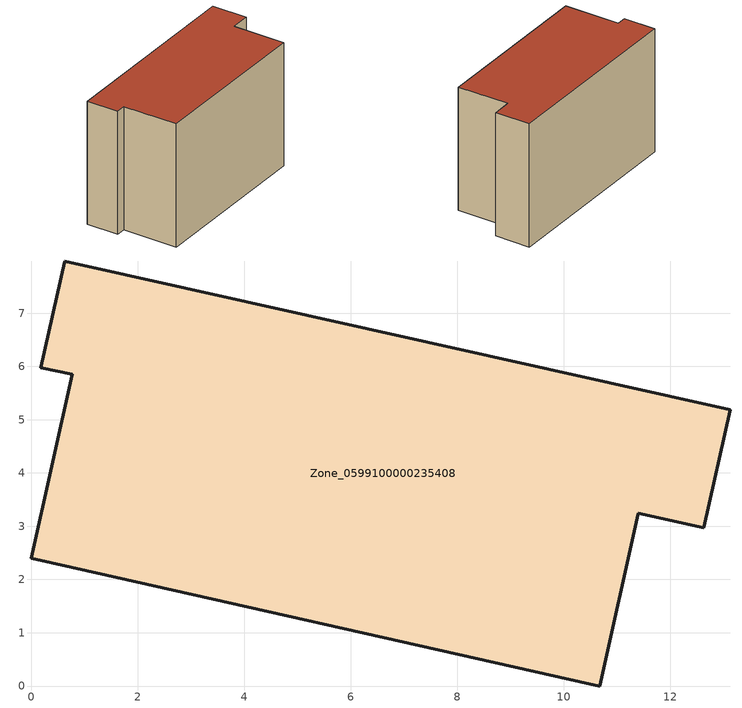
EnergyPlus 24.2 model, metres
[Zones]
Zone_0599100000235408
 floor ground (C_G): 0.18,5.98 0.63,7.98 13.13,5.19 12.63,2.97 11.4,3.24 10.67,0 0,2.4 0.77,5.85 z0
 wall outside (C_F): 0.63,7.98 0.18,5.98 0.77,5.85 0,2.4 10.67,0 11.4,3.24 12.63,2.97 13.13,5.19 0.63,7.98 z0:7.98
 roof outside (C_R): 12.63,2.97 13.13,5.19 0.63,7.98 0.18,5.98 0.77,5.85 0,2.4 10.67,0 11.4,3.24 z7.98
[BUILDING]
Pand.0599100000235408: North Axis=0; Terrain=City; Loads Convergence Tolerance Value=0.04; Temperature Convergence Tolerance Value=0.4; Solar Distribution=FullExterior; Maximum Number of Warmup Days=25; Minimum Number of Warmup Days=1
[Site:Location]
Rotterdam.The.Hague.AP_ZH_NLD Design_Conditions: Latitude=51.96; Longitude=4.45; Time Zone=1; Elevation=-4.5
[SITE:GROUNDTEMPERATURE:BUILDINGSURFACE]
18, 18, 18, 18, 18, 18, 18, 18, 18, 18, 18, 18
[MATERIAL] Thermal Absorptance=0.9; Solar Absorptance=0.7; Visible Absorptance=0.7
Name | Roughness | Thickness | Conductivity | Density | Specific Heat
G.TC.1975-1991 | MediumSmooth | 0.15 | 0.288461 | 540 | 1210
F.TC.1975-1991 | Rough | 0.3 | 0.230769 | 1920 | 840
R.TC.1975-1991 | MediumRough | 0.2 | 0.153846 | 1500 | 1000
[CONSTRUCTION]
C_G: G.TC.1975-1991
C_F: F.TC.1975-1991
C_R: R.TC.1975-1991
[ZONE]
Zone_0599100000235408: Type=1; Multiplier=1; Ceiling Height=Autocalculate; Volume=Autocalculate; Floor Area=autocalculate; Part of Total Floor Area=Yes
[ZONEINFILTRATION:DESIGNFLOWRATE]
Infil_Zone_0599100000235408: Zone or ZoneList or Space or SpaceList=Zone_0599100000235408; Schedule=AlwaysOn; Design Flow Rate Calculation Method=Flow/Area; Flow Rate per Floor Area=0.003; Constant Term Coefficient=1; Temperature Term Coefficient=0; Velocity Term Coefficient=0; Velocity Squared Term Coefficient=0
[HVACTEMPLATE:ZONE:IDEALLOADSAIRSYSTEM]
Zone_0599100000235408: Maximum Heating Supply Air Temperature=50; Minimum Cooling Supply Air Temperature=13; Maximum Heating Supply Air Humidity Ratio=0.0156; Minimum Cooling Supply Air Humidity Ratio=0.0077; Heating Limit=NoLimit; Cooling Limit=NoLimit; Dehumidification Control Type=ConstantSensibleHeatRatio; Cooling Sensible Heat Ratio=0.7; Dehumidification Setpoint=60; Humidification Control Type=None; Humidification Setpoint=30; Outdoor Air Method=None; Outdoor Air Flow Rate per Person=0.00944; Outdoor Air Flow Rate per Zone Floor Area=0; Outdoor Air Flow Rate per Zone=0; Demand Controlled Ventilation Type=None; Outdoor Air Economizer Type=NoEconomizer; Heat Recovery Type=None; Sensible Heat Recovery Effectiveness=0.7; Latent Heat Recovery Effectiveness=0.65
[ZONECONTROL:THERMOSTAT]
ThermostatControl_Zone_0599100000235408: Zone or ZoneList=Zone_0599100000235408; Control Type Schedule=DualSetpointControlType; Control 1=Thermostat_Zone_0599100000235408; Temperature Difference Between Cutout And Setpoint=0
[THERMOSTATSETPOINT:DUALSETPOINT]
Thermostat_Zone_0599100000235408: Heating Setpoint Temperature Schedule=HeatingSetpoint_Zone_0599100000235408; Cooling Setpoint Temperature Schedule=CoolingSetpoint_Zone_0599100000235408
[SCHEDULE:COMPACT]
HeatingSetpoint_Zone_0599100000235408: Through: 12/31, For: AllDays, Until: 24:00, 21
CoolingSetpoint_Zone_0599100000235408: Through: 12/31, For: AllDays, Until: 24:00, 24
DualSetpointControlType: Through: 12/31, For: AllDays, Until: 24:00, 4
AlwaysOn: Through: 12/31, For: AllDays, Until: 24:00, 1
